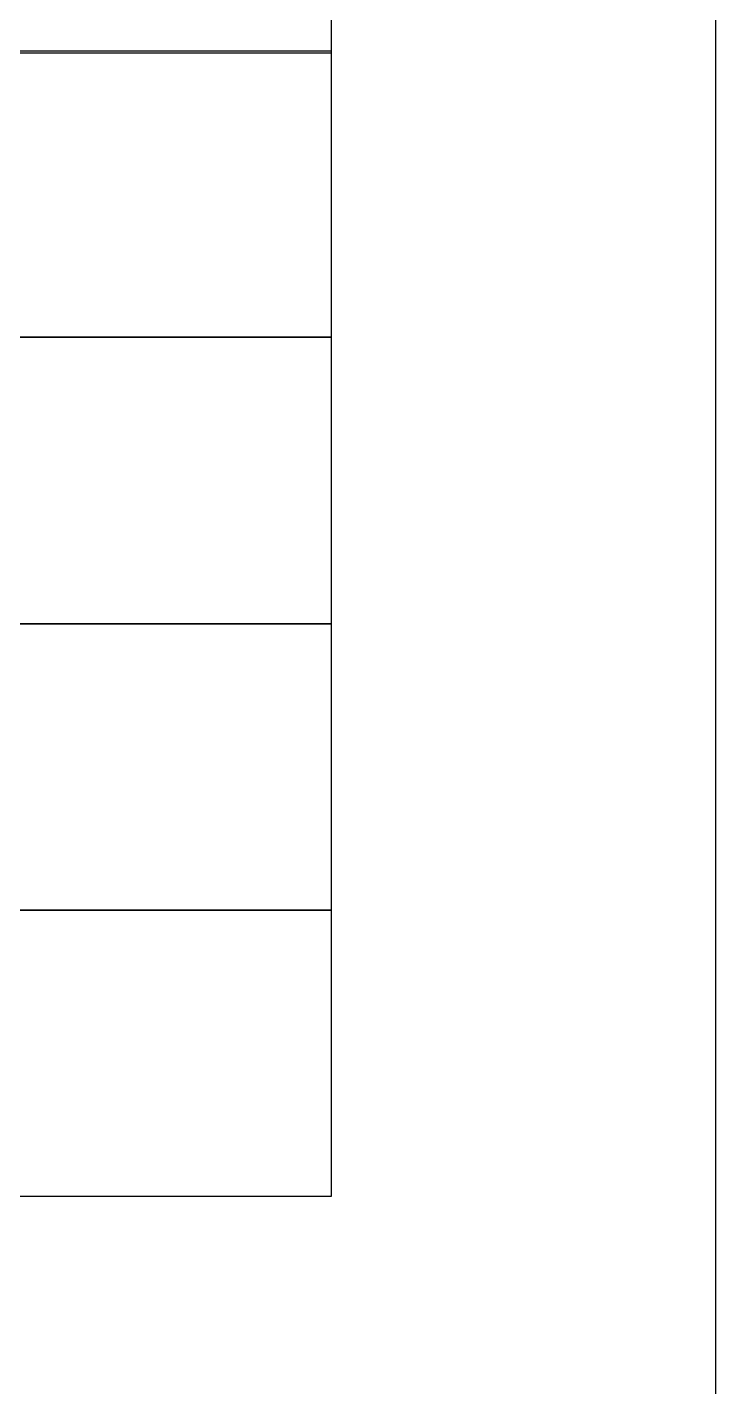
# Model space of a CAD drawing. Header units: metres. Extents: x 1097510 to 2158594, y 877039 to 1751652.
# Drawn here: x 1097833.96 to 1097841.58, y 877150.53 to 877165.58 of the extents above; entities that cross this region are included whole.
import ezdxf

# ---------------------------------------------------------------- set-up
doc = ezdxf.new("R2010")
doc.units = ezdxf.units.M
doc.layers.add('ROTULO', color=7, linetype='Continuous')

msp = doc.modelspace()

# ---------------------------------------------------------------- linework, layer by layer
at = {"color": 7}
msp.add_lwpolyline([(1097792.078, 877038.544), (1097841.583, 877038.544), (1097841.583, 877246.174), (1097792.078, 877246.174)], close=True, dxfattribs=at)
at = {"layer": 'ROTULO', "color": 7}
for points in [[(1097796.35, 877168.458), (1097837.322, 877168.458), (1097837.322, 877165.289), (1097796.35, 877165.289)], [(1097796.35, 877165.314), (1097837.322, 877165.314), (1097837.322, 877162.145), (1097796.35, 877162.145)], [(1097796.35, 877162.145), (1097837.322, 877162.145), (1097837.322, 877158.975), (1097796.35, 877158.975)], [(1097796.35, 877158.975), (1097837.322, 877158.975), (1097837.322, 877155.806), (1097796.35, 877155.806)], [(1097796.35, 877155.806), (1097837.322, 877155.806), (1097837.322, 877152.636), (1097796.35, 877152.636)]]:
    msp.add_lwpolyline(points, close=True, dxfattribs=at)

doc.saveas('drawing.dxf')
